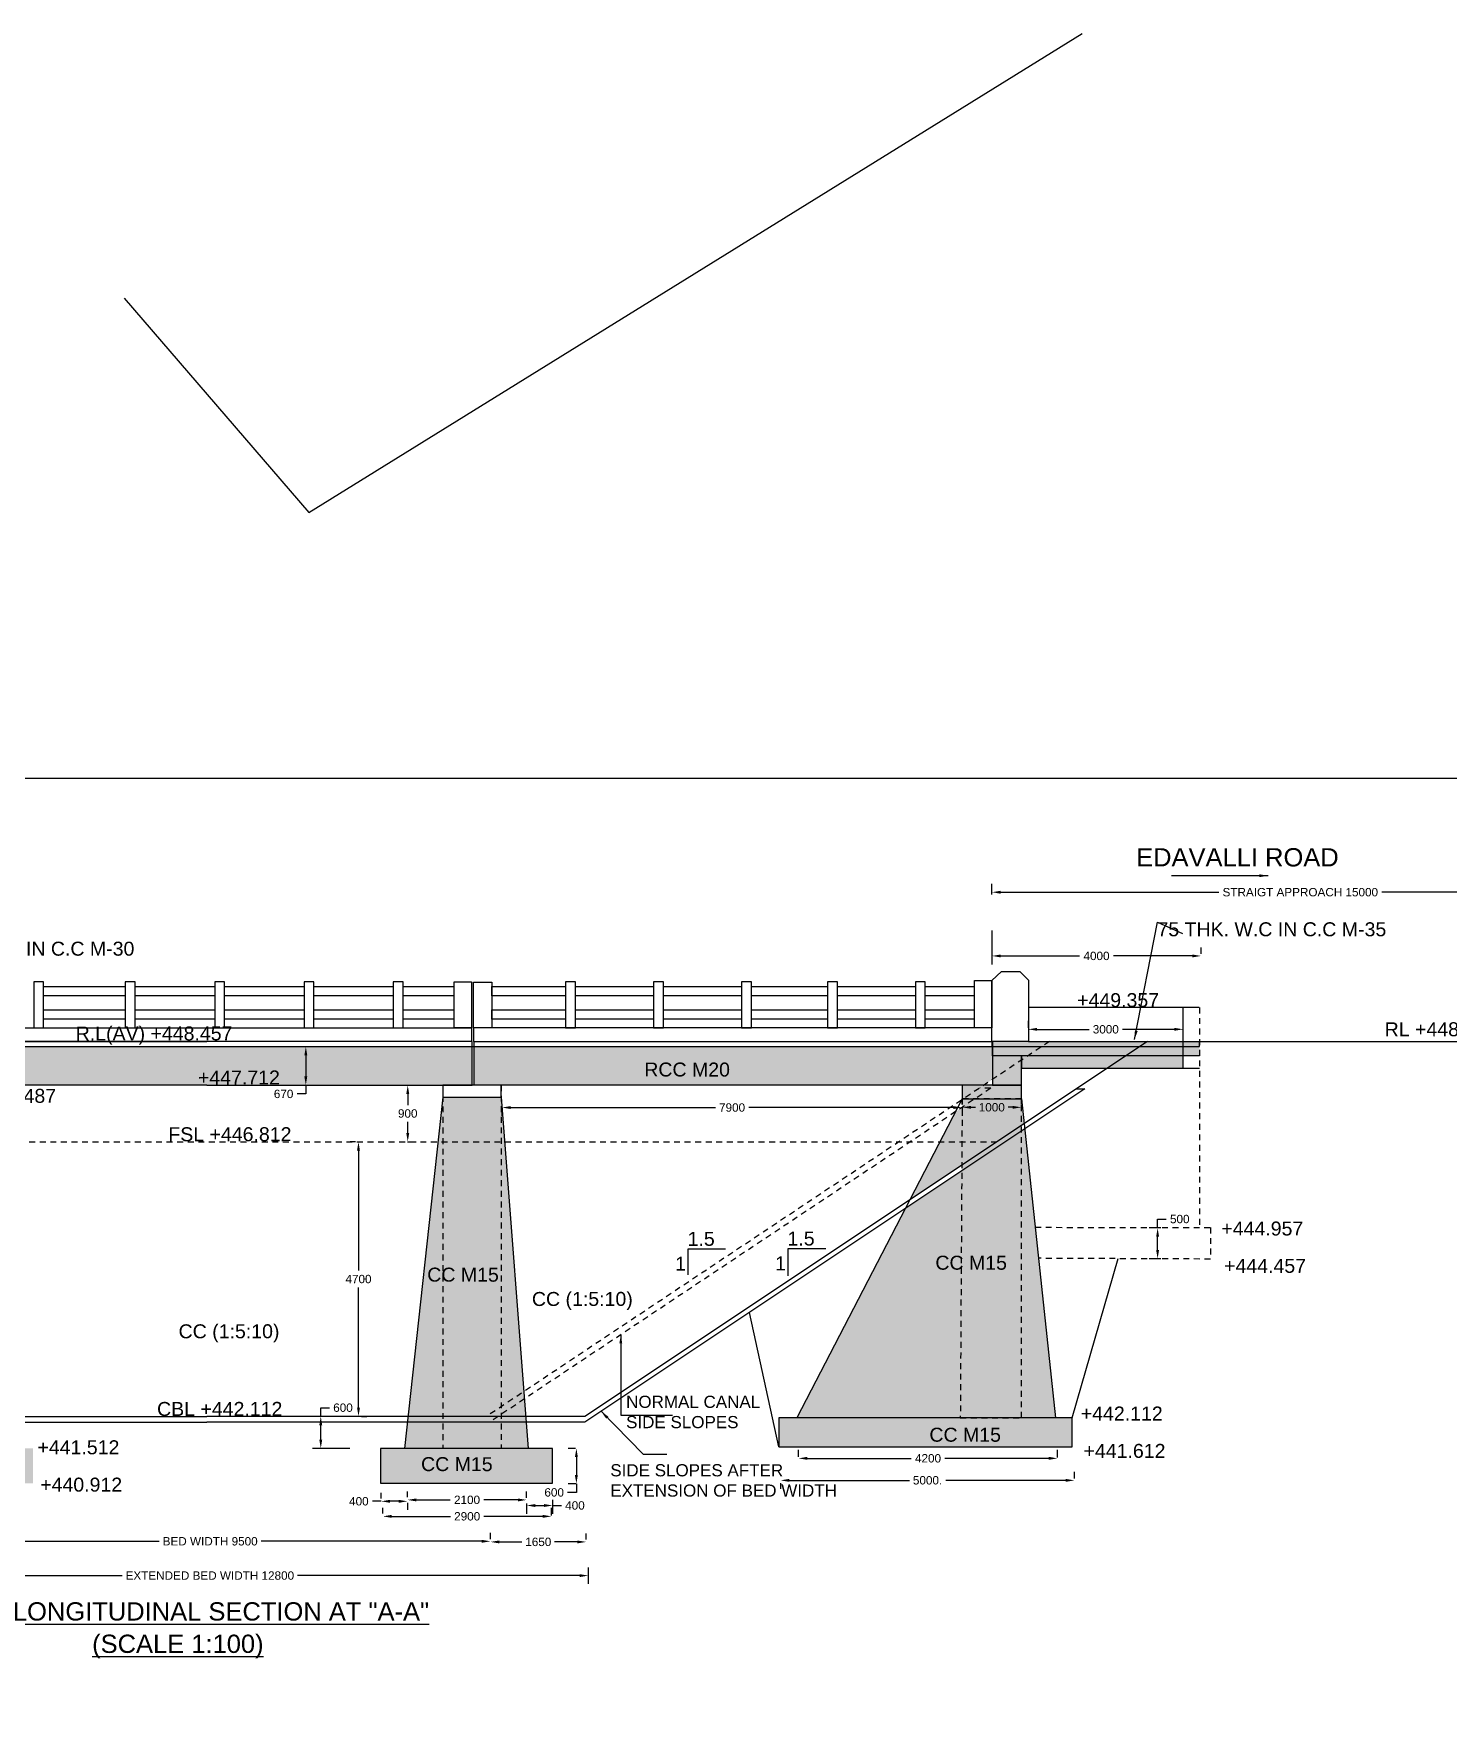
# Model space of a CAD drawing. Header units: inches. Extents: x 0 to 11487, y 0 to 10656.
# Drawn here: x 358.47 to 388.85, y 336.76 to 372.84 of the extents above; entities that cross this region are included whole.
import ezdxf

# ---------------------------------------------------------------- set-up
doc = ezdxf.new("R2010")
doc.units = ezdxf.units.IN
doc.header["$MEASUREMENT"] = 0
doc.linetypes.add('HIDDEN', pattern=[9.525, 6.35, -3.175])
for name, color, linetype in [('DIMENSION', 255, 'Continuous'), ('DRAWING', 7, 'Continuous'), ('HATCH', 7, 'Continuous'), ('TEXT', 255, 'Continuous')]:
    doc.layers.add(name, color=color, linetype=linetype)
doc.styles.get("Standard").update_dxf_attribs({"font": 'arial.ttf'})
doc.dimstyles.get("Standard").update_dxf_attribs({"dimtxt": 0.18, "dimasz": 0.1875, "dimexe": 0.18, "dimexo": 0.0625, "dimgap": 0.09, "dimtad": 0, "dimtih": 1, "dimtoh": 1, "dimdec": 4, "dimzin": 0, "dimdsep": 46, "dimtxsty": 'Standard', "dimcen": 0.09, "dimadec": 0, "dimazin": 0, "dimtfac": 1, "dimtdec": 4, "dimtofl": 0, "dimtmove": 0, "dimatfit": 3, "dimfxl": 1, "dimtolj": 1, "dimtzin": 0, "dimarcsym": 0})

# ---------------------------------------------------------------- blocks, each defined once
blk = doc.blocks.new('*D91')
at = {"layer": 'Defpoints', "color": 0, "ltscale": 0.02, "transparency": 16777216}
for p in [(379.049, 354.297), (392.292, 354.405), (392.292, 354.365)]:
    blk.add_point(p, dxfattribs=at)
at = {"layer": 'DIMENSION', "color": 0, "lineweight": -2, "ltscale": 0.02, "transparency": 16777216}
for p, q in [((379.049, 354.359), (379.049, 354.585)), ((379.237, 354.405), (383.922, 354.405)), ((392.104, 354.405), (387.419, 354.405)), ((392.292, 354.427), (392.292, 354.585))]:
    blk.add_line(p, q, dxfattribs=at)
at = {"layer": 'DIMENSION', "color": 0, "ltscale": 0.02, "transparency": 16777216}
for points in [[(379.237, 354.436), (379.237, 354.373), (379.049, 354.405)], [(392.104, 354.436), (392.104, 354.373), (392.292, 354.405)]]:
    blk.add_solid(points, dxfattribs=at)
at = {"layer": 'DIMENSION', "color": 0, "ltscale": 0.02, "transparency": 16777216, "insert": (385.67, 354.405), "char_height": 0.18, "attachment_point": 5}
blk.add_mtext('\\A1;STRAIGT APPROACH 15000', dxfattribs=at)
blk = doc.blocks.new('*D95')
at = {"layer": 'Defpoints', "color": 0, "ltscale": 0.02, "transparency": 16777216}
for p in [(364.295, 351.092), (364.295, 350.262), (364.315, 350.262)]:
    blk.add_point(p, dxfattribs=at)
at = {"layer": 'DIMENSION', "color": 0, "lineweight": -2, "ltscale": 0.02, "transparency": 16777216}
for p, q in [((364.357, 351.092), (364.495, 351.092)), ((364.315, 350.904), (364.315, 350.45)), ((364.315, 350.075), (364.127, 350.075)), ((364.315, 350.262), (364.315, 350.075)), ((364.357, 350.262), (364.495, 350.262))]:
    blk.add_line(p, q, dxfattribs=at)
at = {"layer": 'DIMENSION', "color": 0, "ltscale": 0.02, "transparency": 16777216}
for points in [[(364.284, 350.904), (364.346, 350.904), (364.315, 351.092)], [(364.284, 350.45), (364.346, 350.45), (364.315, 350.262)]]:
    blk.add_solid(points, dxfattribs=at)
at = {"layer": 'DIMENSION', "color": 0, "ltscale": 0.02, "transparency": 16777216, "insert": (363.838, 350.075), "char_height": 0.18, "attachment_point": 5}
blk.add_mtext('\\A1;670', dxfattribs=at)
blk = doc.blocks.new('*D96')
at = {"layer": 'Defpoints', "color": 0, "ltscale": 0.02, "transparency": 16777216}
for p in [(366.437, 350.262), (366.503, 350.262), (366.437, 349.048)]:
    blk.add_point(p, dxfattribs=at)
at = {"layer": 'DIMENSION', "color": 0, "lineweight": -2, "ltscale": 0.02, "transparency": 16777216}
for p, q in [((366.499, 350.262), (366.683, 350.262)), ((366.503, 350.075), (366.503, 349.837)), ((366.503, 349.235), (366.503, 349.473)), ((366.499, 349.048), (366.683, 349.048))]:
    blk.add_line(p, q, dxfattribs=at)
at = {"layer": 'DIMENSION', "color": 0, "ltscale": 0.02, "transparency": 16777216}
for points in [[(366.472, 350.075), (366.535, 350.075), (366.503, 350.262)], [(366.472, 349.235), (366.535, 349.235), (366.503, 349.048)]]:
    blk.add_solid(points, dxfattribs=at)
at = {"layer": 'DIMENSION', "color": 0, "ltscale": 0.02, "transparency": 16777216, "insert": (366.503, 349.655), "char_height": 0.18, "attachment_point": 5}
blk.add_mtext('\\A1;900', dxfattribs=at)
blk = doc.blocks.new('*D97')
at = {"layer": 'Defpoints', "color": 0, "ltscale": 0.02, "transparency": 16777216}
for p in [(368.527, 349.799), (378.409, 349.855), (378.409, 349.783)]:
    blk.add_point(p, dxfattribs=at)
at = {"layer": 'DIMENSION', "color": 0, "lineweight": -2, "ltscale": 0.02, "transparency": 16777216}
for p, q in [((368.527, 349.736), (368.527, 349.603)), ((368.715, 349.783), (373.11, 349.783)), ((378.221, 349.783), (373.826, 349.783)), ((378.409, 349.793), (378.409, 349.603))]:
    blk.add_line(p, q, dxfattribs=at)
at = {"layer": 'DIMENSION', "color": 0, "ltscale": 0.02, "transparency": 16777216}
for points in [[(368.715, 349.814), (368.715, 349.752), (368.527, 349.783)], [(378.221, 349.814), (378.221, 349.752), (378.409, 349.783)]]:
    blk.add_solid(points, dxfattribs=at)
at = {"layer": 'DIMENSION', "color": 0, "ltscale": 0.02, "transparency": 16777216, "insert": (373.468, 349.783), "char_height": 0.18, "attachment_point": 5}
blk.add_mtext('\\A1;7900', dxfattribs=at)
blk = doc.blocks.new('*D98')
at = {"layer": 'Defpoints', "color": 0, "ltscale": 0.02, "transparency": 16777216}
for p in [(378.409, 349.787), (379.681, 349.788), (379.681, 349.787)]:
    blk.add_point(p, dxfattribs=at)
at = {"layer": 'DIMENSION', "color": 0, "lineweight": -2, "ltscale": 0.02, "transparency": 16777216}
for p, q in [((378.409, 349.85), (378.409, 349.968)), ((379.681, 349.85), (379.681, 349.968)), ((378.596, 349.788), (378.695, 349.788)), ((379.493, 349.788), (379.395, 349.788))]:
    blk.add_line(p, q, dxfattribs=at)
at = {"layer": 'DIMENSION', "color": 0, "ltscale": 0.02, "transparency": 16777216}
for points in [[(378.596, 349.819), (378.596, 349.757), (378.409, 349.788)], [(379.493, 349.819), (379.493, 349.757), (379.681, 349.788)]]:
    blk.add_solid(points, dxfattribs=at)
at = {"layer": 'DIMENSION', "color": 0, "ltscale": 0.02, "transparency": 16777216, "insert": (379.045, 349.788), "char_height": 0.18, "attachment_point": 5}
blk.add_mtext('\\A1;1000', dxfattribs=at)
blk = doc.blocks.new('*D99')
at = {"layer": 'Defpoints', "color": 0, "ltscale": 0.02, "transparency": 16777216}
for p in [(365.446, 349.048), (365.446, 349.048), (365.445, 343.153)]:
    blk.add_point(p, dxfattribs=at)
at = {"layer": 'DIMENSION', "color": 0, "lineweight": -2, "ltscale": 0.02, "transparency": 16777216}
for p, q in [((365.384, 349.048), (365.266, 349.048)), ((365.446, 348.861), (365.446, 346.282)), ((365.446, 343.34), (365.446, 345.919)), ((365.507, 343.153), (365.626, 343.153))]:
    blk.add_line(p, q, dxfattribs=at)
at = {"layer": 'DIMENSION', "color": 0, "ltscale": 0.02, "transparency": 16777216}
for points in [[(365.415, 348.861), (365.477, 348.861), (365.446, 349.048)], [(365.415, 343.34), (365.477, 343.34), (365.446, 343.153)]]:
    blk.add_solid(points, dxfattribs=at)
at = {"layer": 'DIMENSION', "color": 0, "ltscale": 0.02, "transparency": 16777216, "insert": (365.446, 346.101), "char_height": 0.18, "attachment_point": 5}
blk.add_mtext('\\A1;4700', dxfattribs=at)
blk = doc.blocks.new('*D111')
at = {"layer": 'Defpoints', "color": 0, "ltscale": 0.02, "transparency": 16777216}
for p in [(370.17, 342.467), (370.125, 341.708), (370.185, 341.708)]:
    blk.add_point(p, dxfattribs=at)
at = {"layer": 'DIMENSION', "color": 0, "lineweight": -2, "ltscale": 0.02, "transparency": 16777216}
for p, q in [((370.107, 342.467), (369.945, 342.467)), ((370.125, 342.28), (370.125, 341.896)), ((370.122, 341.708), (369.945, 341.708)), ((370.125, 341.708), (370.125, 341.521)), ((370.125, 341.521), (369.937, 341.521))]:
    blk.add_line(p, q, dxfattribs=at)
at = {"layer": 'DIMENSION', "color": 0, "ltscale": 0.02, "transparency": 16777216}
for points in [[(370.093, 342.28), (370.156, 342.28), (370.125, 342.467)], [(370.093, 341.896), (370.156, 341.896), (370.125, 341.708)]]:
    blk.add_solid(points, dxfattribs=at)
at = {"layer": 'DIMENSION', "color": 0, "ltscale": 0.02, "transparency": 16777216, "insert": (369.648, 341.521), "char_height": 0.18, "attachment_point": 5}
blk.add_mtext('\\A1;600', dxfattribs=at)
blk = doc.blocks.new('*D112')
at = {"layer": 'Defpoints', "color": 0, "ltscale": 0.02, "transparency": 16777216}
for p in [(369.056, 341.346), (369.615, 341.429), (369.615, 341.241)]:
    blk.add_point(p, dxfattribs=at)
at = {"layer": 'DIMENSION', "color": 0, "lineweight": -2, "ltscale": 0.02, "transparency": 16777216}
for p, q in [((369.615, 341.366), (369.615, 341.061)), ((369.056, 341.283), (369.056, 341.061)), ((369.244, 341.241), (369.427, 341.241)), ((369.615, 341.241), (369.802, 341.241))]:
    blk.add_line(p, q, dxfattribs=at)
at = {"layer": 'DIMENSION', "color": 0, "ltscale": 0.02, "transparency": 16777216}
for points in [[(369.244, 341.272), (369.244, 341.209), (369.056, 341.241)], [(369.427, 341.272), (369.427, 341.209), (369.615, 341.241)]]:
    blk.add_solid(points, dxfattribs=at)
at = {"layer": 'DIMENSION', "color": 0, "ltscale": 0.02, "transparency": 16777216, "insert": (370.094, 341.241), "char_height": 0.18, "attachment_point": 5}
blk.add_mtext('\\A1;400', dxfattribs=at)
blk = doc.blocks.new('*D113')
at = {"layer": 'Defpoints', "color": 0, "ltscale": 0.02, "transparency": 16777216}
for p in [(366.498, 341.361), (366.498, 341.361), (369.056, 341.346)]:
    blk.add_point(p, dxfattribs=at)
at = {"layer": 'DIMENSION', "color": 0, "lineweight": -2, "ltscale": 0.02, "transparency": 16777216}
for p, q in [((366.498, 341.423), (366.498, 341.541)), ((366.686, 341.361), (367.417, 341.361)), ((368.869, 341.361), (368.137, 341.361)), ((369.056, 341.408), (369.056, 341.541))]:
    blk.add_line(p, q, dxfattribs=at)
at = {"layer": 'DIMENSION', "color": 0, "ltscale": 0.02, "transparency": 16777216}
for points in [[(366.686, 341.392), (366.686, 341.329), (366.498, 341.361)], [(368.869, 341.392), (368.869, 341.329), (369.056, 341.361)]]:
    blk.add_solid(points, dxfattribs=at)
at = {"layer": 'DIMENSION', "color": 0, "ltscale": 0.02, "transparency": 16777216, "insert": (367.777, 341.361), "char_height": 0.18, "attachment_point": 5}
blk.add_mtext('\\A1;2100', dxfattribs=at)
blk = doc.blocks.new('*D114')
at = {"layer": 'Defpoints', "color": 0, "ltscale": 0.02, "transparency": 16777216}
for p in [(365.934, 341.331), (365.934, 341.331), (366.498, 341.361)]:
    blk.add_point(p, dxfattribs=at)
at = {"layer": 'DIMENSION', "color": 0, "lineweight": -2, "ltscale": 0.02, "transparency": 16777216}
for p, q in [((365.934, 341.331), (365.747, 341.331)), ((365.934, 341.393), (365.934, 341.511)), ((366.311, 341.331), (366.122, 341.331)), ((366.498, 341.298), (366.498, 341.151))]:
    blk.add_line(p, q, dxfattribs=at)
at = {"layer": 'DIMENSION', "color": 0, "ltscale": 0.02, "transparency": 16777216}
for points in [[(366.122, 341.362), (366.122, 341.299), (365.934, 341.331)], [(366.311, 341.362), (366.311, 341.299), (366.498, 341.331)]]:
    blk.add_solid(points, dxfattribs=at)
at = {"layer": 'DIMENSION', "color": 0, "ltscale": 0.02, "transparency": 16777216, "insert": (365.454, 341.331), "char_height": 0.18, "attachment_point": 5}
blk.add_mtext('\\A1;400', dxfattribs=at)
blk = doc.blocks.new('*D115')
at = {"layer": 'Defpoints', "color": 0, "ltscale": 0.02, "transparency": 16777216}
for p in [(365.972, 341.008), (369.589, 341.008), (369.589, 340.963)]:
    blk.add_point(p, dxfattribs=at)
at = {"layer": 'DIMENSION', "color": 0, "lineweight": -2, "ltscale": 0.02, "transparency": 16777216}
for p, q in [((365.972, 341.07), (365.972, 341.188)), ((366.159, 341.008), (367.42, 341.008)), ((369.402, 341.008), (368.14, 341.008)), ((369.589, 341.025), (369.589, 341.188))]:
    blk.add_line(p, q, dxfattribs=at)
at = {"layer": 'DIMENSION', "color": 0, "ltscale": 0.02, "transparency": 16777216}
for points in [[(366.159, 341.039), (366.159, 340.976), (365.972, 341.008)], [(369.402, 341.039), (369.402, 340.976), (369.589, 341.008)]]:
    blk.add_solid(points, dxfattribs=at)
at = {"layer": 'DIMENSION', "color": 0, "ltscale": 0.02, "transparency": 16777216, "insert": (367.78, 341.008), "char_height": 0.18, "attachment_point": 5}
blk.add_mtext('\\A1;2900', dxfattribs=at)
blk = doc.blocks.new('*D116')
at = {"layer": 'Defpoints', "color": 0, "ltscale": 0.02, "transparency": 16777216}
for p in [(368.281, 340.459), (368.281, 340.459), (370.334, 340.451)]:
    blk.add_point(p, dxfattribs=at)
at = {"layer": 'DIMENSION', "color": 0, "lineweight": -2, "ltscale": 0.02, "transparency": 16777216}
for p, q in [((368.281, 340.521), (368.281, 340.639)), ((370.334, 340.514), (370.334, 340.639)), ((368.468, 340.459), (368.957, 340.459)), ((370.146, 340.459), (369.657, 340.459))]:
    blk.add_line(p, q, dxfattribs=at)
at = {"layer": 'DIMENSION', "color": 0, "ltscale": 0.02, "transparency": 16777216}
for points in [[(368.468, 340.49), (368.468, 340.428), (368.281, 340.459)], [(370.146, 340.49), (370.146, 340.428), (370.334, 340.459)]]:
    blk.add_solid(points, dxfattribs=at)
at = {"layer": 'DIMENSION', "color": 0, "ltscale": 0.02, "transparency": 16777216, "insert": (369.307, 340.459), "char_height": 0.18, "attachment_point": 5}
blk.add_mtext('\\A1;1650', dxfattribs=at)
blk = doc.blocks.new('*D117')
at = {"layer": 'Defpoints', "color": 0, "ltscale": 0.02, "transparency": 16777216}
for p in [(356.241, 340.514), (368.281, 340.472), (368.281, 340.459)]:
    blk.add_point(p, dxfattribs=at)
at = {"layer": 'DIMENSION', "color": 0, "lineweight": -2, "ltscale": 0.02, "transparency": 16777216}
for p, q in [((368.281, 340.521), (368.281, 340.652)), ((356.241, 340.452), (356.241, 340.292)), ((356.428, 340.472), (361.166, 340.472)), ((368.093, 340.472), (363.356, 340.472))]:
    blk.add_line(p, q, dxfattribs=at)
at = {"layer": 'DIMENSION', "color": 0, "ltscale": 0.02, "transparency": 16777216}
for points in [[(356.428, 340.504), (356.428, 340.441), (356.241, 340.472)], [(368.093, 340.504), (368.093, 340.441), (368.281, 340.472)]]:
    blk.add_solid(points, dxfattribs=at)
at = {"layer": 'DIMENSION', "color": 0, "ltscale": 0.02, "transparency": 16777216, "insert": (362.261, 340.472), "char_height": 0.18, "attachment_point": 5}
blk.add_mtext('\\A1;BED WIDTH 9500', dxfattribs=at)
blk = doc.blocks.new('*D118')
at = {"layer": 'Defpoints', "color": 0, "ltscale": 0.02, "transparency": 16777216}
for p in [(354.128, 339.954), (370.38, 339.974), (370.38, 339.736)]:
    blk.add_point(p, dxfattribs=at)
at = {"layer": 'DIMENSION', "color": 0, "lineweight": -2, "ltscale": 0.02, "transparency": 16777216}
for p, q in [((354.128, 339.891), (354.128, 339.556)), ((370.38, 339.911), (370.38, 339.556)), ((354.315, 339.736), (360.37, 339.736)), ((370.193, 339.736), (364.137, 339.736))]:
    blk.add_line(p, q, dxfattribs=at)
at = {"layer": 'DIMENSION', "color": 0, "ltscale": 0.02, "transparency": 16777216}
for points in [[(354.315, 339.767), (354.315, 339.705), (354.128, 339.736)], [(370.193, 339.767), (370.193, 339.705), (370.38, 339.736)]]:
    blk.add_solid(points, dxfattribs=at)
at = {"layer": 'DIMENSION', "color": 0, "ltscale": 0.02, "transparency": 16777216, "insert": (362.254, 339.736), "char_height": 0.18, "attachment_point": 5}
blk.add_mtext('\\A1;EXTENDED BED WIDTH 12800', dxfattribs=at)
blk = doc.blocks.new('*D119')
at = {"layer": 'Defpoints', "color": 0, "ltscale": 0.02, "transparency": 16777216}
for p in [(364.636, 343.153), (365.319, 343.153), (365.319, 342.467)]:
    blk.add_point(p, dxfattribs=at)
at = {"layer": 'DIMENSION', "color": 0, "lineweight": -2, "ltscale": 0.02, "transparency": 16777216}
for p, q in [((365.257, 343.153), (364.456, 343.153)), ((364.636, 343.153), (364.636, 343.34)), ((364.636, 343.34), (364.823, 343.34)), ((364.636, 342.655), (364.636, 342.965)), ((365.257, 342.467), (364.456, 342.467))]:
    blk.add_line(p, q, dxfattribs=at)
at = {"layer": 'DIMENSION', "color": 0, "ltscale": 0.02, "transparency": 16777216}
for points in [[(364.605, 342.965), (364.667, 342.965), (364.636, 343.153)], [(364.605, 342.655), (364.667, 342.655), (364.636, 342.467)]]:
    blk.add_solid(points, dxfattribs=at)
at = {"layer": 'DIMENSION', "color": 0, "ltscale": 0.02, "transparency": 16777216, "insert": (365.113, 343.34), "char_height": 0.18, "attachment_point": 5}
blk.add_mtext('\\A1;600', dxfattribs=at)
blk = doc.blocks.new('*D120')
at = {"layer": 'Defpoints', "color": 0, "ltscale": 0.02, "transparency": 16777216}
for p in [(374.896, 342.223), (380.456, 342.253), (380.456, 342.209)]:
    blk.add_point(p, dxfattribs=at)
at = {"layer": 'DIMENSION', "color": 0, "lineweight": -2, "ltscale": 0.02, "transparency": 16777216}
for p, q in [((374.896, 342.286), (374.896, 342.433)), ((380.456, 342.271), (380.456, 342.433)), ((375.083, 342.253), (377.314, 342.253)), ((380.269, 342.253), (378.038, 342.253))]:
    blk.add_line(p, q, dxfattribs=at)
at = {"layer": 'DIMENSION', "color": 0, "ltscale": 0.02, "transparency": 16777216}
for points in [[(375.083, 342.285), (375.083, 342.222), (374.896, 342.253)], [(380.269, 342.285), (380.269, 342.222), (380.456, 342.253)]]:
    blk.add_solid(points, dxfattribs=at)
at = {"layer": 'DIMENSION', "color": 0, "ltscale": 0.02, "transparency": 16777216, "insert": (377.676, 342.253), "char_height": 0.18, "attachment_point": 5}
blk.add_mtext('\\A1;4200', dxfattribs=at)
blk = doc.blocks.new('*D121')
at = {"layer": 'Defpoints', "color": 0, "ltscale": 0.02, "transparency": 16777216}
for p in [(374.51, 341.784), (380.822, 341.781), (380.822, 341.759)]:
    blk.add_point(p, dxfattribs=at)
at = {"layer": 'DIMENSION', "color": 0, "lineweight": -2, "ltscale": 0.02, "transparency": 16777216}
for p, q in [((374.51, 341.721), (374.51, 341.601)), ((374.698, 341.781), (377.278, 341.781)), ((380.635, 341.781), (378.055, 341.781)), ((380.822, 341.822), (380.822, 341.961))]:
    blk.add_line(p, q, dxfattribs=at)
at = {"layer": 'DIMENSION', "color": 0, "ltscale": 0.02, "transparency": 16777216}
for points in [[(374.698, 341.812), (374.698, 341.749), (374.51, 341.781)], [(380.635, 341.812), (380.635, 341.749), (380.822, 341.781)]]:
    blk.add_solid(points, dxfattribs=at)
at = {"layer": 'DIMENSION', "color": 0, "ltscale": 0.02, "transparency": 16777216, "insert": (377.666, 341.781), "char_height": 0.18, "attachment_point": 5}
blk.add_mtext('\\A1;5000.', dxfattribs=at)
blk = doc.blocks.new('*D122')
at = {"layer": 'Defpoints', "color": 0, "ltscale": 0.02, "transparency": 16777216}
for p in [(382.606, 347.201), (382.737, 347.201), (382.737, 346.536)]:
    blk.add_point(p, dxfattribs=at)
at = {"layer": 'DIMENSION', "color": 0, "lineweight": -2, "ltscale": 0.02, "transparency": 16777216}
for p, q in [((382.674, 347.201), (382.426, 347.201)), ((382.606, 347.201), (382.606, 347.389)), ((382.606, 347.389), (382.793, 347.389)), ((382.606, 346.723), (382.606, 347.014)), ((382.674, 346.536), (382.426, 346.536))]:
    blk.add_line(p, q, dxfattribs=at)
at = {"layer": 'DIMENSION', "color": 0, "ltscale": 0.02, "transparency": 16777216}
for points in [[(382.575, 347.014), (382.637, 347.014), (382.606, 347.201)], [(382.575, 346.723), (382.637, 346.723), (382.606, 346.536)]]:
    blk.add_solid(points, dxfattribs=at)
at = {"layer": 'DIMENSION', "color": 0, "ltscale": 0.02, "transparency": 16777216, "insert": (383.082, 347.389), "char_height": 0.18, "attachment_point": 5}
blk.add_mtext('\\A1;500', dxfattribs=at)
blk = doc.blocks.new('*D126')
at = {"layer": 'Defpoints', "color": 0, "ltscale": 0.02, "transparency": 16777216}
for p in [(379.049, 353.644), (383.539, 353.037), (383.539, 353.02)]:
    blk.add_point(p, dxfattribs=at)
at = {"layer": 'DIMENSION', "color": 0, "lineweight": -2, "ltscale": 0.02, "transparency": 16777216}
for p, q in [((379.049, 353.582), (379.049, 352.857)), ((383.539, 353.082), (383.539, 353.217)), ((379.237, 353.037), (380.932, 353.037)), ((383.351, 353.037), (381.656, 353.037))]:
    blk.add_line(p, q, dxfattribs=at)
at = {"layer": 'DIMENSION', "color": 0, "ltscale": 0.02, "transparency": 16777216}
for points in [[(379.237, 353.068), (379.237, 353.006), (379.049, 353.037)], [(383.351, 353.068), (383.351, 353.006), (383.539, 353.037)]]:
    blk.add_solid(points, dxfattribs=at)
at = {"layer": 'DIMENSION', "color": 0, "ltscale": 0.02, "transparency": 16777216, "insert": (381.294, 353.037), "char_height": 0.18, "attachment_point": 5}
blk.add_mtext('\\A1;4000', dxfattribs=at)
blk = doc.blocks.new('*D128')
at = {"layer": 'Defpoints', "color": 0, "ltscale": 0.02, "transparency": 16777216}
for p in [(379.831, 351.43), (383.155, 351.462), (383.155, 351.43)]:
    blk.add_point(p, dxfattribs=at)
at = {"layer": 'DIMENSION', "color": 0, "lineweight": -2, "ltscale": 0.02, "transparency": 16777216}
for p, q in [((379.831, 351.492), (379.831, 351.642)), ((380.019, 351.462), (381.135, 351.462)), ((382.968, 351.462), (381.852, 351.462)), ((383.155, 351.492), (383.155, 351.642))]:
    blk.add_line(p, q, dxfattribs=at)
at = {"layer": 'DIMENSION', "color": 0, "ltscale": 0.02, "transparency": 16777216}
for points in [[(380.019, 351.494), (380.019, 351.431), (379.831, 351.462)], [(382.968, 351.494), (382.968, 351.431), (383.155, 351.462)]]:
    blk.add_solid(points, dxfattribs=at)
at = {"layer": 'DIMENSION', "color": 0, "ltscale": 0.02, "transparency": 16777216, "insert": (381.493, 351.462), "char_height": 0.18, "attachment_point": 5}
blk.add_mtext('\\A1;3000', dxfattribs=at)

msp = doc.modelspace()

# ---------------------------------------------------------------- hatches: boundary and pattern name
at = {"layer": 'HATCH', "ltscale": 0.02}
h = msp.add_hatch(dxfattribs=at)
h.set_pattern_fill('AR-CONC', color=256, scale=0.05, style=0)
h.set_pattern_definition([(50, (0, 0), (0.35863009, -0.03137607), [0.0375, -0.4125]), (355, (0, 0), (-0.06937567, 0.37609607), [0.03, -0.33]), (100.4514, (0.0299, -0.0026), (0.2892547, 0.34471977), [0.0318701, -0.35057106]), (46.1842, (0, 0.1), (0.53362052, -0.0827595), [0.05625, -0.61875]), (96.6356, (0.04447, 0.0931), (0.46733135, 0.48705894), [0.04780514, -0.5258565]), (351.1842, (0, 0.1), (0.467331, 0.4870593), [0.045, -0.495]), (21, (0.05, 0.075), (0.29845353, -0.20130945), [0.0375, -0.4125]), (326, (0.05, 0.075), (0.12165767, 0.36257502), [0.03, -0.33]), (71.4514, (0.07487, 0.05822), (0.42011131, 0.16126525), [0.0318701, -0.35057106]), (37.5, (0, 0), (0.006079928, 0.166446927), [0, -0.326, 0, -0.335, 0, -0.33125]), (7.5, (0, 0), (0.13153477, 0.197205856), [0, -0.191, 0, -0.3185, 0, -0.12625]), (327.5, (-0.1115, 0), (0.266911218, -0.011277436), [0, -0.125, 0, -0.39, 0, -0.5175]), (317.5, (-0.1615, 0), (0.29159308, 0.05005249), [0, -0.1625, 0, -0.259, 0, -0.3675])])
h.paths.add_polyline_path([(344.25411, 351.09187), (342.1471, 351.09187), (342.44554, 350.89308), (344.55266, 350.89308)])
h.paths.add_polyline_path([(344.08897, 351.20183), (341.98202, 351.20183), (342.1471, 351.09187), (344.25411, 351.09187)])
h.paths.add_polyline_path([(345.31379, 351.20183), (344.53193, 351.20183), (344.08897, 351.20183), (344.25411, 351.09187), (345.31379, 351.09187)])
h.paths.add_polyline_path([(345.31379, 351.09187), (344.25411, 351.09187), (344.55266, 350.89308), (344.69342, 350.89308), (345.31379, 350.89308)])
h.paths.add_polyline_path([(342.1471, 351.09187), (340.86861, 351.09187), (340.86861, 350.89308), (342.44554, 350.89308)])
h.paths.add_polyline_path([(341.98202, 351.20183), (340.86788, 351.20183), (340.86788, 351.09187), (342.1471, 351.09187)])
h.paths.add_polyline_path([(344.69342, 350.79935), (344.69342, 350.26502), (345.31501, 350.26502), (345.31501, 350.38546)])
h.paths.add_polyline_path([(345.31501, 350.89308), (344.69342, 350.89308), (344.69342, 350.79935), (345.31501, 350.38546)])
h.paths.add_polyline_path([(345.34896, 350.19799), (345.58702, 350.20433), (345.49994, 350.26232), (344.69342, 350.26232), (344.69342, 349.97218), (345.68809, 349.97218)])
h.paths.add_polyline_path([(345.58702, 350.20433), (345.34896, 350.19799), (345.68809, 349.97218), (345.93568, 349.97218)])
h.paths.add_polyline_path([(345.96476, 350.26232), (345.49994, 350.26232), (345.93568, 349.97218), (345.96476, 349.97218)])
h.paths.add_polyline_path([(356.44678, 351.09187), (345.31501, 351.09187), (345.31501, 350.38546), (345.49588, 350.26502), (356.44678, 350.26502)])
h.paths.add_polyline_path([(362.18821, 351.09187), (356.49013, 351.09187), (356.49013, 350.26502), (357.11912, 350.26502), (357.11912, 350.26232), (362.18809, 350.26232)])
h.paths.add_polyline_path([(357.11912, 350.00923), (355.86281, 350.00923), (355.86281, 343.36206), (356.17639, 343.15326), (357.11912, 343.15312)])
h.paths.add_polyline_path([(355.86281, 350.00923), (355.38072, 343.68307), (355.86281, 343.36206)])
h.paths.add_polyline_path([(357.11912, 350.00923), (357.11912, 343.15312), (357.86471, 343.15301)])
h.paths.add_polyline_path([(355.36876, 343.52617), (355.34035, 343.15339), (355.86281, 343.15331), (355.86281, 343.1972)])
h.paths.add_polyline_path([(355.38072, 343.68307), (355.36876, 343.52617), (355.86281, 343.1972), (355.86281, 343.36206)])
h.paths.add_polyline_path([(355.86281, 343.36206), (355.86281, 343.1972), (355.92874, 343.1533), (356.17639, 343.15326)], flags=17)
h.paths.add_polyline_path([(355.86281, 343.15331), (355.34035, 343.15339), (355.33114, 343.03247), (355.86281, 343.03239)])
h.paths.add_polyline_path([(355.92874, 343.1533), (355.86281, 343.15331), (355.86281, 343.03239), (356.11038, 343.03235)])
h.paths.add_polyline_path([(357.11912, 343.15312), (355.92874, 343.1533), (356.11038, 343.03235), (357.11912, 343.0322)])
h.paths.add_polyline_path([(357.86471, 343.15301), (357.11912, 343.15312), (357.11912, 343.0322), (357.87786, 343.03209)])
h.paths.add_polyline_path([(355.86281, 343.03239), (355.33114, 343.03247), (355.28807, 342.46736), (355.86281, 342.46736)])
h.paths.add_polyline_path([(357.11912, 343.0322), (355.86281, 343.03239), (355.86281, 342.46736), (357.11912, 342.46736)])
h.paths.add_polyline_path([(357.87786, 343.03209), (357.11912, 343.0322), (357.11912, 342.46736), (357.93927, 342.46736)])
h.paths.add_polyline_path([(349.90511, 343.12157), (343.60127, 343.12157), (343.60127, 342.50111), (349.90511, 342.50111)])
h.paths.add_polyline_path([(358.45852, 342.46736), (354.75941, 342.46736), (354.75941, 341.72033), (358.45852, 341.72033)])
h.paths.add_polyline_path([(344.69342, 349.27483), (344.62355, 349.32137), (343.95795, 343.12157), (344.69342, 343.12157)])
h.paths.add_polyline_path([(347.18847, 347.61287), (345.97383, 348.42195), (346.00483, 343.12157), (349.518, 343.12157)])
h.paths.add_polyline_path([(345.97383, 348.42195), (344.69342, 349.27483), (344.69342, 343.12157), (346.00483, 343.12157)])
h.paths.add_polyline_path([(344.69342, 349.39576), (344.69342, 349.27483), (345.97383, 348.42195), (345.97312, 348.54335)])
h.paths.add_polyline_path([(346.11073, 349.69075), (345.96584, 349.78723), (345.97312, 348.54335), (347.09264, 347.79764)])
h.paths.add_polyline_path([(345.96584, 349.78723), (345.68809, 349.97218), (344.69342, 349.97218), (344.69342, 349.39576), (345.97312, 348.54335)])
h.paths.add_polyline_path([(344.69342, 349.97218), (344.63567, 349.43423), (344.69342, 349.39576)])
h.paths.add_polyline_path([(345.96488, 349.95274), (345.93568, 349.97218), (345.68809, 349.97218), (345.96584, 349.78723)], flags=17)
h.paths.add_polyline_path([(355.83943, 346.42037), (357.48881, 346.42172), (357.48919, 345.96128), (355.83981, 345.95993)], flags=9)
h.paths.add_polyline_path([(345.0568, 342.98416), (346.70618, 342.98551), (346.70656, 342.52507), (345.05718, 342.52372)], flags=24)
h.paths.add_polyline_path([(355.97248, 342.353), (357.62187, 342.35435), (357.62225, 341.89391), (355.97286, 341.89256)], flags=24)
h.paths.add_polyline_path([(344.92842, 346.67644), (346.5778, 346.67779), (346.57818, 346.21735), (344.9288, 346.216)], flags=9)
h = msp.add_hatch(dxfattribs=at)
h.set_pattern_fill('AR-CONC', color=256, scale=0.05, style=0)
h.set_pattern_definition([(130, (724.37403, 0), (-0.35863009, -0.03137607), [0.0375, -0.4125]), (185, (724.37403, 0), (0.06937567, 0.37609607), [0.03, -0.33]), (79.5486, (724.34415, -0.0026), (-0.2892547, 0.34471977), [0.0318701, -0.35057106]), (133.8158, (724.37403, 0.1), (-0.53362052, -0.0827595), [0.05625, -0.61875]), (83.3644, (724.32956, 0.0931), (-0.46733135, 0.48705894), [0.04780514, -0.5258565]), (188.8158, (724.37403, 0.1), (-0.467331, 0.4870593), [0.045, -0.495]), (159, (724.32403, 0.075), (-0.29845353, -0.20130945), [0.0375, -0.4125]), (214, (724.32403, 0.075), (-0.12165767, 0.36257502), [0.03, -0.33]), (108.5486, (724.29916, 0.05822), (-0.42011131, 0.16126525), [0.0318701, -0.35057106]), (142.5, (724.37403, 0), (-0.006079928, 0.166446927), [0, -0.326, 0, -0.335, 0, -0.33125]), (172.5, (724.37403, 0), (-0.13153477, 0.197205856), [0, -0.191, 0, -0.3185, 0, -0.12625]), (212.5, (724.48553, 0), (-0.266911218, -0.011277436), [0, -0.125, 0, -0.39, 0, -0.5175]), (222.5, (724.53553, 0), (-0.29159308, 0.05005249), [0, -0.1625, 0, -0.259, 0, -0.3675])])
h.paths.add_polyline_path([(380.11992, 351.09187), (382.22693, 351.09187), (381.92849, 350.89308), (379.82137, 350.89308)])
h.paths.add_polyline_path([(380.28506, 351.20183), (382.39201, 351.20183), (382.22693, 351.09187), (380.11992, 351.09187)])
h.paths.add_polyline_path([(379.06024, 351.20183), (379.8421, 351.20183), (380.28506, 351.20183), (380.11992, 351.09187), (379.06024, 351.09187)])
h.paths.add_polyline_path([(379.06024, 351.09187), (380.11992, 351.09187), (379.82137, 350.89308), (379.68061, 350.89308), (379.06024, 350.89308)])
h.paths.add_polyline_path([(382.22693, 351.09187), (383.50542, 351.09187), (383.50542, 350.89308), (381.92849, 350.89308)])
h.paths.add_polyline_path([(382.39201, 351.20183), (383.50615, 351.20183), (383.50615, 351.09187), (382.22693, 351.09187)])
h.paths.add_polyline_path([(379.68061, 350.79935), (379.68061, 350.26502), (379.05902, 350.26502), (379.05902, 350.38546)])
h.paths.add_polyline_path([(379.05902, 350.89308), (379.68061, 350.89308), (379.68061, 350.79935), (379.05902, 350.38546)])
h.paths.add_polyline_path([(379.02507, 350.19799), (378.78701, 350.20433), (378.8741, 350.26232), (379.68061, 350.26232), (379.68061, 349.97218), (378.68594, 349.97218)])
h.paths.add_polyline_path([(378.78701, 350.20433), (379.02507, 350.19799), (378.68594, 349.97218), (378.43835, 349.97218)])
h.paths.add_polyline_path([(378.40927, 350.26232), (378.8741, 350.26232), (378.43835, 349.97218), (378.40927, 349.97218)])
h.paths.add_polyline_path([(367.92725, 351.09187), (379.05902, 351.09187), (379.05902, 350.38546), (378.87815, 350.26502), (367.92725, 350.26502)])
h.paths.add_polyline_path([(362.18582, 351.09187), (367.8839, 351.09187), (367.8839, 350.26502), (367.25491, 350.26502), (367.25491, 350.26232), (362.18594, 350.26232)])
h.paths.add_polyline_path([(367.25491, 350.00923), (368.51122, 350.00923), (368.51122, 343.36206), (368.19765, 343.15326), (367.25491, 343.15312)])
h.paths.add_polyline_path([(368.51122, 350.00923), (368.99331, 343.68307), (368.51122, 343.36206)])
h.paths.add_polyline_path([(367.25491, 350.00923), (367.25491, 343.15312), (366.50933, 343.15301)])
h.paths.add_polyline_path([(369.00527, 343.52617), (369.03368, 343.15339), (368.51122, 343.15331), (368.51122, 343.1972)])
h.paths.add_polyline_path([(368.99331, 343.68307), (369.00527, 343.52617), (368.51122, 343.1972), (368.51122, 343.36206)])
h.paths.add_polyline_path([(368.51122, 343.36206), (368.51122, 343.1972), (368.4453, 343.1533), (368.19765, 343.15326)], flags=17)
h.paths.add_polyline_path([(368.51122, 343.15331), (369.03368, 343.15339), (369.04289, 343.03247), (368.51122, 343.03239)])
h.paths.add_polyline_path([(368.4453, 343.1533), (368.51122, 343.15331), (368.51122, 343.03239), (368.26366, 343.03235)])
h.paths.add_polyline_path([(367.25491, 343.15312), (368.4453, 343.1533), (368.26366, 343.03235), (367.25491, 343.0322)])
h.paths.add_polyline_path([(366.50933, 343.15301), (367.25491, 343.15312), (367.25491, 343.0322), (366.49618, 343.03209)])
h.paths.add_polyline_path([(368.51122, 343.03239), (369.04289, 343.03247), (369.08596, 342.46736), (368.51122, 342.46736)])
h.paths.add_polyline_path([(367.25491, 343.0322), (368.51122, 343.03239), (368.51122, 342.46736), (367.25491, 342.46736)])
h.paths.add_polyline_path([(366.49618, 343.03209), (367.25491, 343.0322), (367.25491, 342.46736), (366.43476, 342.46736)])
h.paths.add_polyline_path([(374.46893, 343.12157), (380.77276, 343.12157), (380.77276, 342.50111), (374.46893, 342.50111)])
h.paths.add_polyline_path([(365.91551, 342.46736), (369.61462, 342.46736), (369.61462, 341.72033), (365.91551, 341.72033)])
h.paths.add_polyline_path([(379.68061, 349.27483), (379.75048, 349.32137), (380.41608, 343.12157), (379.68061, 343.12157)])
h.paths.add_polyline_path([(377.18556, 347.61287), (378.4002, 348.42195), (378.3692, 343.12157), (374.85603, 343.12157)])
h.paths.add_polyline_path([(378.4002, 348.42195), (379.68061, 349.27483), (379.68061, 343.12157), (378.3692, 343.12157)])
h.paths.add_polyline_path([(379.68061, 349.39576), (379.68061, 349.27483), (378.4002, 348.42195), (378.40091, 348.54335)])
h.paths.add_polyline_path([(378.2633, 349.69075), (378.40819, 349.78723), (378.40091, 348.54335), (377.28139, 347.79764)])
h.paths.add_polyline_path([(378.40819, 349.78723), (378.68594, 349.97218), (379.68061, 349.97218), (379.68061, 349.39576), (378.40091, 348.54335)])
h.paths.add_polyline_path([(379.68061, 349.97218), (379.73836, 349.43423), (379.68061, 349.39576)])
h.paths.add_polyline_path([(378.40915, 349.95274), (378.43835, 349.97218), (378.68594, 349.97218), (378.40819, 349.78723)], flags=17)
h.paths.add_polyline_path([(368.5346, 346.42037), (366.88522, 346.42172), (366.88484, 345.96128), (368.53423, 345.95993)], flags=9)
h.paths.add_polyline_path([(379.31723, 342.98416), (377.66785, 342.98551), (377.66747, 342.52507), (379.31686, 342.52372)], flags=24)
h.paths.add_polyline_path([(368.40155, 342.353), (366.75216, 342.35435), (366.75178, 341.89391), (368.40117, 341.89256)], flags=24)
h.paths.add_polyline_path([(379.44561, 346.67644), (377.79623, 346.67779), (377.79585, 346.21735), (379.44524, 346.216)], flags=9)
h = msp.add_hatch(dxfattribs=at)
h.set_pattern_fill('AR-SAND', color=256, scale=0.02, style=0)
h.set_pattern_definition([(37.5, (0, 0), (-0.0012598672, 0.0385364754), [0, -0.0304, 0, -0.034, 0, -0.0325]), (7.5, (0, 0), (0.035395534, 0.0564429213), [0, -0.0164, 0, -0.0274, 0, -0.0105]), (327.5, (-0.0246, 0), (0.0622828372, 0.000113181), [0, -0.01, 0, -0.036, 0, -0.047]), (317.5, (-0.0246, 0), (0.060122532, 0.0175535113), [0, -0.005, 0, -0.0236, 0, -0.027])])
h.paths.add_polyline_path([(379.82137, 350.89308), (379.68061, 350.89308), (379.68061, 350.79935)], flags=17)
h.paths.add_polyline_path([(381.92849, 350.89308), (379.82137, 350.89308), (379.68061, 350.79935), (379.68061, 350.63078), (381.5347, 350.63078)])
h.paths.add_polyline_path([(383.15531, 350.89308), (381.92849, 350.89308), (381.5347, 350.63078), (383.15531, 350.63078)])

# ---------------------------------------------------------------- linework, layer by layer
at = {"layer": 'DIMENSION', "ltscale": 0.02}
msp.add_lwpolyline([(360.41207, 367.15921), (364.37752, 362.55401), (380.98952, 372.83539)], dxfattribs=at)
at = {"layer": 'DRAWING', "ltscale": 0.02}
for p, q in [((358.68106, 352.38219), (360.43465, 352.38219)), ((360.43465, 352.18254), (358.68106, 352.18254)), ((360.644, 352.38219), (362.35946, 352.38219)), ((362.35946, 352.18254), (360.644, 352.18254)), ((362.56881, 352.38219), (364.27677, 352.38219)), ((364.27677, 352.18254), (362.56881, 352.18254)), ((364.48612, 352.38219), (366.18996, 352.38219)), ((366.18996, 352.18254), (364.48612, 352.18254)), ((366.39931, 352.38219), (367.50081, 352.38219)), ((367.50081, 352.18254), (366.39931, 352.18254)), ((370.10565, 352.38219), (371.78172, 352.38219)), ((371.78172, 352.18254), (370.10565, 352.18254)), ((371.78172, 352.38219), (371.78172, 352.18254)), ((371.99418, 352.38219), (373.67025, 352.38219)), ((373.67025, 352.18254), (371.99418, 352.18254)), ((373.67025, 352.38219), (373.67025, 352.18254)), ((373.88272, 352.38219), (375.51911, 352.38219)), ((375.51911, 352.18254), (373.88272, 352.18254)), ((375.51911, 352.38219), (375.51911, 352.18254)), ((375.72846, 352.38219), (377.40453, 352.38219)), ((377.40453, 352.18254), (375.72846, 352.18254)), ((377.40453, 352.38219), (377.40453, 352.18254)), ((377.61699, 352.38219), (378.67414, 352.38219)), ((378.67414, 352.18254), (377.61699, 352.18254)), ((358.68106, 351.87742), (360.43465, 351.87742)), ((360.644, 351.87742), (362.35946, 351.87742)), ((362.56881, 351.87742), (364.27677, 351.87742)), ((364.48612, 351.87742), (366.18996, 351.87742)), ((366.39931, 351.87742), (367.50081, 351.87742)), ((370.10565, 351.87742), (371.78172, 351.87742)), ((371.78172, 351.87742), (371.78172, 351.67777)), ((371.99418, 351.87742), (373.67025, 351.87742)), ((373.67025, 351.87742), (373.67025, 351.67777)), ((373.88272, 351.87742), (375.51911, 351.87742)), ((375.51911, 351.87742), (375.51911, 351.67777)), ((375.72846, 351.87742), (377.40453, 351.87742)), ((377.40453, 351.87742), (377.40453, 351.67777)), ((377.61699, 351.87742), (378.67414, 351.87742)), ((360.43465, 351.67777), (358.68106, 351.67777)), ((362.35946, 351.67777), (360.644, 351.67777)), ((364.27677, 351.67777), (362.56881, 351.67777)), ((366.18996, 351.67777), (364.48612, 351.67777)), ((367.50081, 351.67777), (366.39931, 351.67777)), ((371.78172, 351.67777), (370.10565, 351.67777)), ((373.67025, 351.67777), (371.99418, 351.67777)), ((375.51911, 351.67777), (373.88272, 351.67777)), ((377.40453, 351.67777), (375.72846, 351.67777)), ((378.67414, 351.67777), (377.61699, 351.67777)), ((356.49013, 351.20183), (362.18809, 351.20183)), ((367.8839, 350.26232), (367.8839, 351.20183)), ((362.18809, 350.26232), (356.49013, 350.26232)), ((362.18594, 350.26232), (367.8839, 350.26232))]:
    msp.add_line(p, q, dxfattribs=at)
for points in [[(358.47171, 351.49097), (358.68418, 351.49097), (358.68418, 352.48488), (358.47171, 352.48488)], [(360.43465, 351.49097), (360.64711, 351.49097), (360.64711, 352.48488), (360.43465, 352.48488)], [(362.35946, 351.49097), (362.57193, 351.49097), (362.57193, 352.48488), (362.35946, 352.48488)], [(364.27677, 351.49097), (364.48924, 351.49097), (364.48924, 352.48488), (364.27677, 352.48488)], [(366.18996, 351.49097), (366.40242, 351.49097), (366.40242, 352.48488), (366.18996, 352.48488)], [(367.87321, 351.49097), (367.50081, 351.49097), (367.50081, 352.48488), (367.87321, 352.48488)], [(369.89318, 351.49097), (370.10565, 351.49097), (370.10565, 352.48488), (369.89318, 352.48488)], [(371.78172, 351.49097), (371.99418, 351.49097), (371.99418, 352.48488), (371.78172, 352.48488)], [(373.67025, 351.49097), (373.88272, 351.49097), (373.88272, 352.48488), (373.67025, 352.48488)], [(375.51911, 351.49097), (375.73158, 351.49097), (375.73158, 352.48488), (375.51911, 352.48488)], [(377.40453, 351.49097), (377.61699, 351.49097), (377.61699, 352.48488), (377.40453, 352.48488)], [(378.67414, 352.51343), (379.04927, 352.51343), (379.04927, 351.49097), (378.67414, 351.49097)], [(368.30993, 351.49097), (367.91628, 351.49097), (367.91628, 352.47269), (368.30993, 352.47269)], [(368.30993, 352.38219), (369.89318, 352.38219), (369.89318, 352.18254), (368.30993, 352.18254)], [(368.30993, 351.87742), (369.89318, 351.87742), (369.89318, 351.67777), (368.30993, 351.67777)], [(356.49013, 351.49097), (367.87321, 351.49097), (367.87321, 351.20183), (356.49013, 351.20183)], [(379.04927, 351.49097), (367.91628, 351.49097), (367.91628, 351.20183), (379.04927, 351.20183)], [(379.05902, 350.26502), (367.92725, 350.26502), (367.92725, 351.20183), (379.05902, 351.20183)], [(379.68061, 350.89308), (379.05902, 350.89308), (379.05902, 350.26502), (379.68061, 350.26502)], [(368.51122, 350.26502), (367.25491, 350.26502), (367.25491, 350.00923), (368.51122, 350.00923)], [(379.68061, 350.26232), (378.40927, 350.26232), (378.40927, 349.97218), (379.68061, 349.97218)], [(380.77276, 343.12157), (374.46893, 343.12157), (374.46893, 342.50111), (380.77276, 342.50111)], [(369.61462, 342.46736), (365.91551, 342.46736), (365.91551, 341.72033), (369.61462, 341.72033)]]:
    msp.add_lwpolyline(points, close=True, dxfattribs=at)
for points in [[(379.25673, 352.70556), (379.04927, 352.51015)], [(379.83113, 352.51759), (379.83113, 351.20183), (379.04927, 351.20183), (379.04927, 352.51015)], [(379.25673, 352.70556), (379.6506, 352.70556)], [(379.6506, 352.70556), (379.83113, 352.51759)], [(383.49518, 351.93129), (379.83113, 351.93129), (379.83113, 351.20183), (383.50594, 351.20183)], [(383.15531, 350.63078), (383.15531, 351.93129)], [(341.09691, 351.09187), (383.15531, 351.09187)], [(341.98202, 351.20183), (354.06465, 343.15358), (362.18703, 343.15237)], [(382.39201, 351.20183), (370.30939, 343.15358), (362.187, 343.15237)], [(379.04927, 351.20183), (379.04927, 351.09187)], [(383.15531, 350.89308), (379.06024, 350.89308), (379.06024, 351.09187), (383.50602, 351.09187)], [(383.49518, 351.20183), (383.49518, 351.09187)], [(383.49518, 351.20183), (392.06081, 351.20183)], [(383.50616, 350.89308), (379.68061, 350.89308), (379.68061, 350.63078), (383.50634, 350.63078)], [(343.32972, 350.1832), (354.06463, 343.03266), (362.18702, 343.03145)], [(381.04432, 350.1832), (370.3094, 343.03266), (362.18702, 343.03145)], [(367.25491, 350.00923), (366.43476, 342.46736)], [(368.51122, 350.00923), (369.08596, 342.46736)], [(378.40927, 349.97218), (374.85603, 343.12157)], [(379.68061, 349.97218), (380.41608, 343.12157)], [(380.86276, 350.1832), (381.04432, 350.1832)], [(373.32357, 346.74236), (372.51896, 346.74236), (372.51896, 346.19372)], [(375.48256, 346.74935), (374.66425, 346.74935), (374.66425, 346.17105)], [(380.77276, 343.12157), (381.75927, 346.53935)], [(374.46893, 342.50111), (373.84206, 345.38577)]]:
    msp.add_lwpolyline(points, dxfattribs=at)
at = {"layer": 'DRAWING', "linetype": 'HIDDEN', "ltscale": 0.02}
for points in [[(383.50542, 351.93129), (383.50876, 347.20943)], [(380.28506, 351.20183), (368.19765, 343.15326)], [(367.25491, 350.26232), (367.25491, 342.46736)], [(379.02507, 350.19799), (368.25753, 343.02827)], [(368.51122, 350.26502), (368.51122, 342.46736)], [(379.02507, 350.19799), (378.78701, 350.20433)], [(345.20908, 349.05228), (379.15467, 349.04543)], [(379.97691, 347.21231), (383.74396, 347.20924), (383.74058, 346.53063), (380.04835, 346.54687)]]:
    msp.add_lwpolyline(points, dxfattribs=at)
msp.add_lwpolyline([(379.68061, 349.97218), (378.40927, 349.97218), (378.3692, 343.12157), (379.68061, 343.12157)], close=True, dxfattribs=at)
at = {"layer": 'TEXT', "ltscale": 0.02}
msp.add_lwpolyline([(325.59584, 356.84996), (431.69822, 356.84996), (431.69822, 282.48208), (325.59584, 282.48208)], close=True, dxfattribs=at)

# ---------------------------------------------------------------- texts
at = {"layer": 'TEXT'}
for s, height, p in [('1.5', 0.3, (372.51357, 346.81462)), ('1.5', 0.3, (374.65886, 346.82161)), ('+444.957', 0.3, (383.97461, 347.03667)), ('1', 0.3, (372.24565, 346.28147)), ('1', 0.3, (374.39095, 346.28847)), ('+444.457', 0.3, (384.03391, 346.23514)), ('+442.112', 0.3, (380.9562, 343.0651)), ('+441.512', 0.3, (358.55209, 342.34035)), ('+441.612', 0.3, (381.0155, 342.26356)), ('+440.912', 0.3, (358.61139, 341.53881)), ('%%ULONGITUDINAL SECTION AT "A-A"', 0.3919674, (358.0251, 338.77194)), ('%%U(SCALE 1:100)', 0.3919674, (359.7259, 338.07663))]:
    msp.add_text(s, height=height, dxfattribs=at).set_placement(p)
at = {"layer": 'TEXT', "attachment_point": 1}
for s, insert, char_height, width in [('EDAVALLI ROAD ', (382.14428, 355.35072), 0.3919674, 6.220623), ('75 THK. W.C IN C.C M-35', (382.60309, 353.75977), 0.3, 6.220623), ('75 THK. W.C IN C.C M-30', (355.72073, 353.34321), 0.3, 6.220623), ('NORMAL CANAL SIDE SLOPES', (371.19218, 343.59765), 0.2613116, 3.4274111), ('SIDE SLOPES AFTER EXTENSION OF BED WIDTH', (370.85334, 342.12792), 0.2613116, 4.8697704)]:
    msp.add_mtext(s, dxfattribs=dict(at, insert=insert, char_height=char_height, width=width))
at = {"layer": 'TEXT', "char_height": 0.3}
for s, insert, width, attachment_point, rotation in [(' +449.357', (380.76193, 352.23763), 3.6049918, 1, 0.04695), (' R.L(AV) +448.457', (359.257, 351.52192), 3.6049918, 1, 0.04695), (' RL +448.457', (387.36527, 351.61237), 3.6049918, 1, 0.04695), (' RCC M20', (373.42253, 350.74856), 3.271128, 3, 359.95305), (' +447.712', (361.88217, 350.57705), 3.6049918, 1, 0.04695), (' +447.487', (357.07669, 350.18301), 3.6049918, 1, 0.04695), ('FSL +446.812', (361.36216, 349.35946), 3.6049918, 1, 0.04695), ('CC M15', (368.45954, 346.34543), 1.5232592, 3, 359.95305), ('CC M15', (379.37055, 346.6015), 1.5232592, 3, 359.95305), ('CC (1:5:10)', (369.17017, 345.82366), 3.6049918, 1, 0.04695), ('CC (1:5:10)', (361.58279, 345.12947), 3.6049918, 1, 0.04695), ('CBL +442.112', (361.12035, 343.46297), 3.6049918, 1, 0.04695), ('CC M15', (379.24217, 342.90922), 1.5232592, 3, 359.95305), ('CC M15', (368.32649, 342.27806), 1.5232592, 3, 359.95305)]:
    msp.add_mtext(s, dxfattribs=dict(at, insert=insert, width=width, attachment_point=attachment_point, rotation=rotation))

# ---------------------------------------------------------------- dimensions: what is measured, and where the dimension line sits
at = {"layer": 'DIMENSION', "ltscale": 0.02}
for base, p1, p2, text, picture, middle in [((392.29161, 354.40468), (379.04927, 354.29669), (392.29161, 354.36471), 'STRAIGT APPROACH 15000', '*D91', (385.67044, 354.40468)), ((383.53873, 353.03682), (379.04927, 353.64417), (383.53873, 353.01995), '4000', '*D126', (381.294, 353.03682)), ((383.15531, 351.46233), (379.83113, 351.42975), (383.15531, 351.42975), '3000', '*D128', (381.49322, 351.46233)), ((379.68061, 349.78817), (378.40858, 349.78749), (379.68061, 349.78749), '1000', '*D98', (379.0446, 349.78817)), ((378.40858, 349.78322), (368.52728, 349.79852), (378.40858, 349.85515), '7900', '*D97', (373.46793, 349.78322)), ((380.45637, 342.25343), (374.89587, 342.22325), (380.45637, 342.20856), '4200', '*D120', (377.67612, 342.25343)), ((380.82211, 341.78059), (374.51043, 341.78376), (380.82211, 341.7593), '5000.', '*D121', (377.66627, 341.78059)), ((365.93415, 341.3307), (366.49818, 341.36075), (365.93415, 341.3307), '400', '*D114', (365.45449, 341.3307)), ((366.49818, 341.36075), (369.05627, 341.34568), (366.49818, 341.36075), '2100', '*D113', (367.77723, 341.36075)), ((369.61462, 341.24052), (369.05627, 341.34568), (369.61462, 341.42879), '400', '*D112', (370.09428, 341.24052)), ((369.58911, 341.00769), (365.97176, 341.00769), (369.58911, 340.96262), '2900', '*D115', (367.78043, 341.00769)), ((368.28055, 340.47226), (356.24099, 340.51434), (368.28055, 340.45879), 'BED WIDTH 9500', '*D117', (362.26077, 340.47226)), ((368.28055, 340.45879), (370.33364, 340.45127), (368.28055, 340.45879), '1650', '*D116', (369.30709, 340.45879)), ((370.38013, 339.73598), (354.12751, 339.95377), (370.38013, 339.97356), 'EXTENDED BED WIDTH 12800', '*D118', (362.25382, 339.73598))]:
    dim = msp.add_linear_dim(base=base, p1=p1, p2=p2, text=text, dimstyle='Standard', dxfattribs=at)
    dim.commit()
    dim.dimension.update_dxf_attribs({"geometry": picture, "text_midpoint": middle})
for base, p1, p2, text, picture, middle in [((364.31476, 350.26232), (364.2949, 351.09187), (364.2949, 350.26232), '670', '*D95', (363.83823, 350.07482)), ((366.50325, 350.26232), (366.43668, 349.048), (366.43668, 350.26232), '900', '*D96', (366.50325, 349.65516)), ((365.44601, 349.0482), (365.44482, 343.15286), (365.44601, 349.0482), '4700', '*D99', (365.44601, 346.10053)), ((382.60584, 347.20106), (382.737, 346.53562), (382.737, 347.20106), '500', '*D122', (383.08188, 347.38856)), ((364.63599, 343.15284), (365.31942, 342.46736), (365.31931, 343.15284), '600', '*D119', (365.11252, 343.34034)), ((370.12469, 341.70819), (370.16981, 342.46736), (370.18485, 341.70819), '600', '*D111', (369.64816, 341.52069))]:
    dim = msp.add_linear_dim(base=base, p1=p1, p2=p2, angle=90, text=text, dimstyle='Standard', dxfattribs=at)
    dim.commit()
    dim.dimension.update_dxf_attribs({"geometry": picture, "text_midpoint": middle})

# ---------------------------------------------------------------- leaders
for points in [[(384.98013, 354.75948), (382.90258, 354.75948)], [(382.11202, 351.24717), (382.60309, 353.75977), (383.14074, 353.51711)]]:
    msp.add_leader(points, dimstyle='Standard', override={"dimgap": 0.09, "dimtad": 0}, dxfattribs=at)
at = {"layer": 'TEXT', "ltscale": 0.02}
for points in [[(371.07893, 344.90694), (371.07893, 343.17661), (372.18606, 343.17661)], [(370.65504, 343.26288), (371.55926, 342.34185), (372.06509, 342.34185)]]:
    msp.add_leader(points, dimstyle='Standard', override={"dimgap": 0.09, "dimtad": 0}, dxfattribs=at)

doc.saveas('drawing.dxf')
